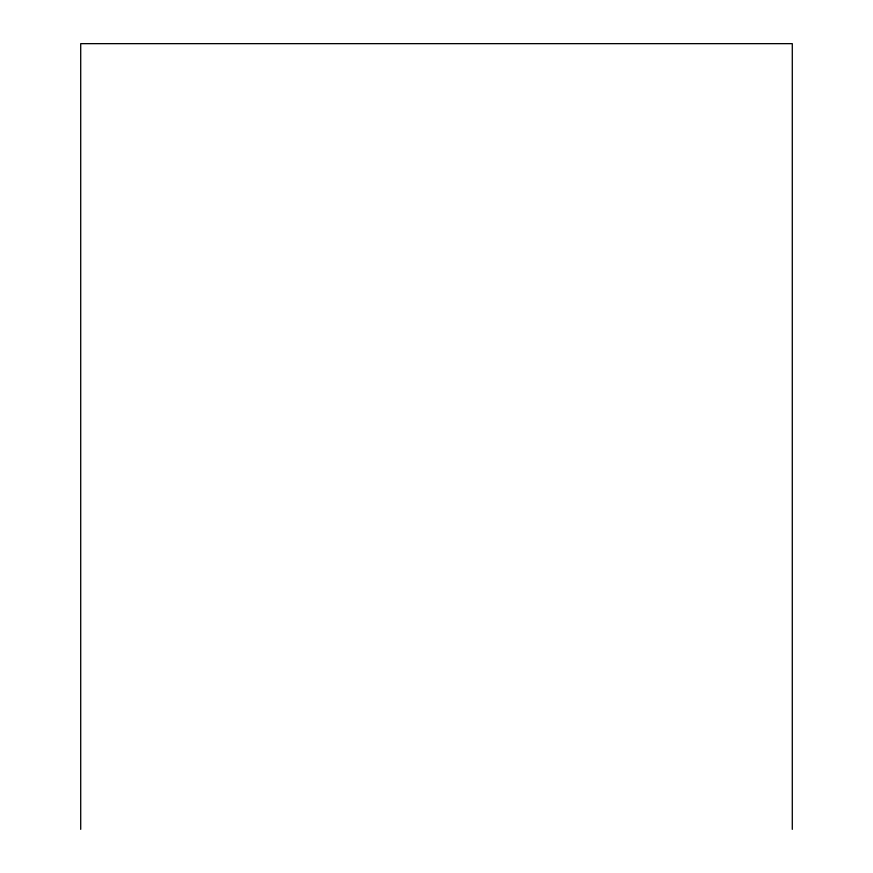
<?xml version="1.0" encoding="UTF-8"?>
<svg xmlns="http://www.w3.org/2000/svg" width="873" height="873" viewBox="0 0 873 873"><rect width="100%" height="100%" fill="white"/><g stroke="black" fill="none" stroke-linecap="round" stroke-linejoin="round"><path stroke-width="1.31" d="M792.291 829.35L792.291 43.65L80.709 43.65L80.709 829.35"/></g></svg>
